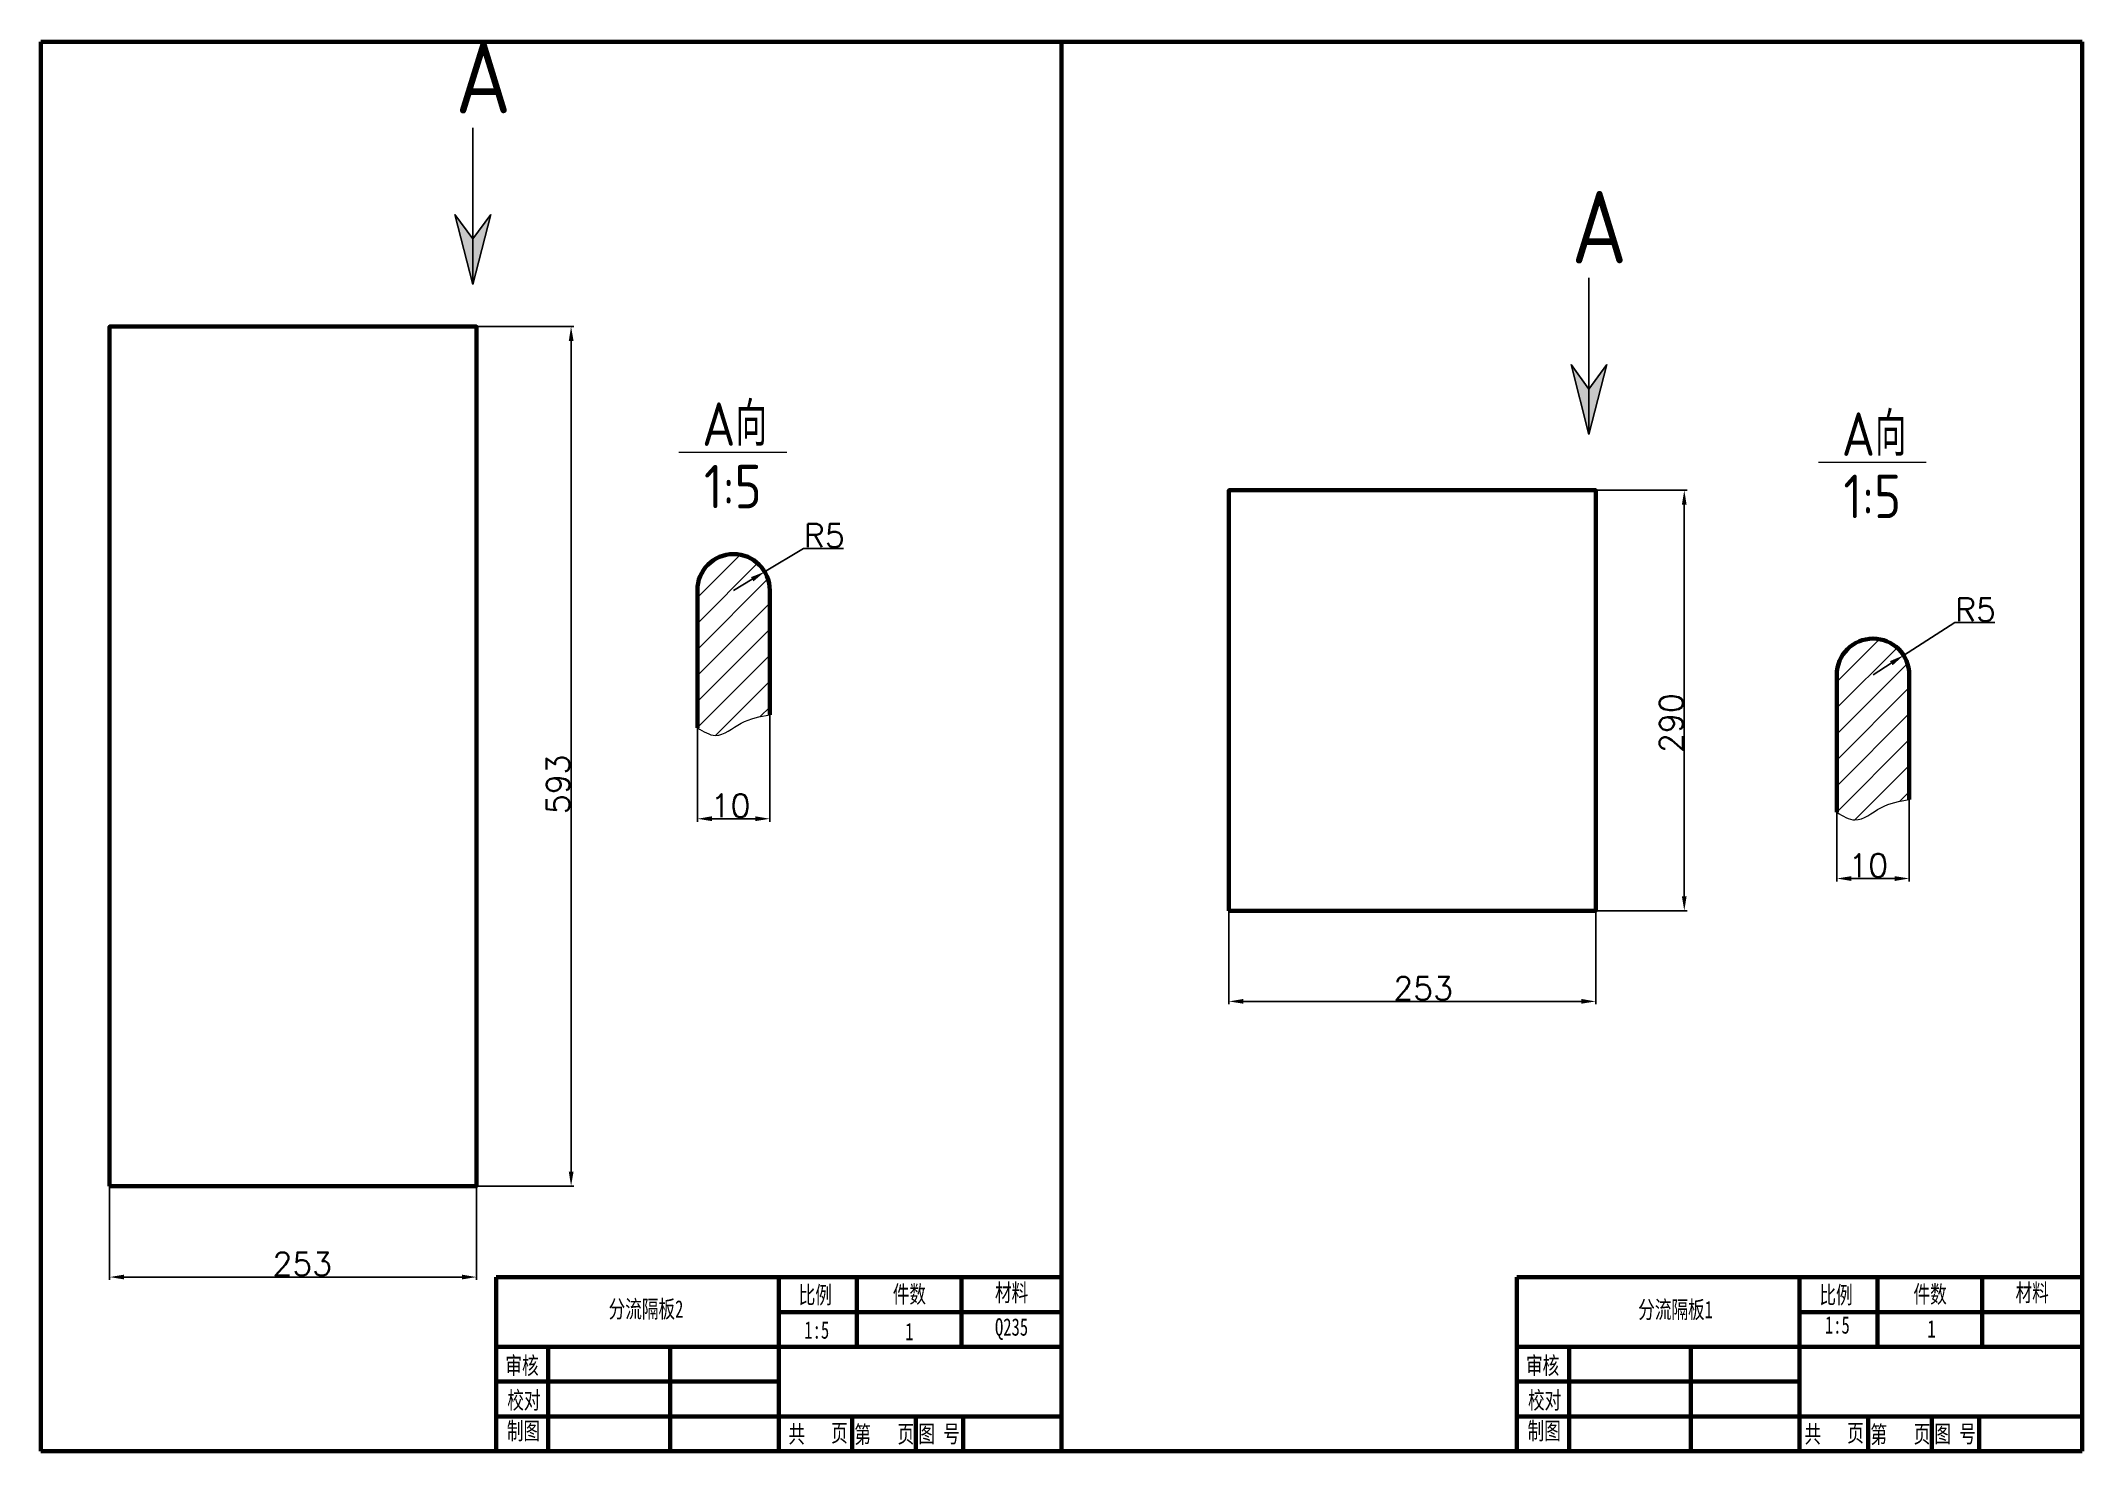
# Paper-space layout '分流隔板' of a CAD drawing. Header units: millimetres. Extents: x 15 to 1423, y 15 to 988.
import ezdxf

# ---------------------------------------------------------------- set-up
doc = ezdxf.new("R2010")
doc.units = ezdxf.units.MM
doc.header["$PDMODE"] = 35
doc.header["$PDSIZE"] = -0.5
for name, color, linetype, lineweight in [('fuzhuxian2', 20, 'Continuous', 25), ('粗实线', 250, 'Continuous', 60), ('细实线０.18', 5, 'Continuous', 18)]:
    doc.layers.add(name, color=color, linetype=linetype, lineweight=lineweight)
doc.styles.get("Standard").update_dxf_attribs({"font": 'txt', "bigfont": 'gbcbig.shx'})
doc.styles.add('国标文字-5', font='gbenor.shx', dxfattribs={"height": 5, "bigfont": 'gbcbig.shx'})
doc.styles.add('汉字', font='SIMFANG.TTF', dxfattribs={"width": 0.7})
doc.dimstyles.new('圆引出', dxfattribs={"dimtxt": 28, "dimasz": 15, "dimexe": 2, "dimexo": 0, "dimgap": 1, "dimtad": 1, "dimtoh": 1, "dimdec": 0, "dimtxsty": 'Standard', "dimcen": 2.5, "dimadec": 0, "dimazin": 0, "dimtfac": 1, "dimtdec": 0, "dimtofl": 0, "dimtmove": 0, "dimatfit": 2, "dimfxl": 1, "dimarcsym": 0})

# ---------------------------------------------------------------- blocks, each defined once
blk = doc.blocks.new('*D96')
at = {"layer": 'Defpoints', "color": 0}
for p in [(315.7, 791.3), (315.7, 198.3), (381, 198.3)]:
    blk.add_point(p, dxfattribs=at)
at = {"layer": '细实线０.18', "color": 0, "lineweight": -2}
for p, q in [((315.7, 791.3), (383, 791.3)), ((381, 781.3), (381, 208.3)), ((315.7, 198.3), (383, 198.3))]:
    blk.add_line(p, q, dxfattribs=at)
at = {"layer": '细实线０.18', "color": 0}
for points in [[(379.4, 781.3), (382.7, 781.3), (381, 791.3)], [(379.4, 208.3), (382.7, 208.3), (381, 198.3)]]:
    blk.add_solid(points, dxfattribs=at)
at = {"layer": '细实线０.18', "color": 0, "insert": (372, 475.5), "char_height": 16, "attachment_point": 5, "rotation": 90}
blk.add_mtext('593', dxfattribs=at)
blk = doc.blocks.new('*D97')
at = {"layer": 'Defpoints', "color": 0}
for p in [(62.7, 198.3), (315.7, 198.3), (315.7, 135.5)]:
    blk.add_point(p, dxfattribs=at)
at = {"layer": '细实线０.18', "color": 0, "lineweight": -2}
for p, q in [((62.7, 198.3), (62.7, 133.5)), ((315.7, 198.3), (315.7, 133.5)), ((72.7, 135.5), (305.7, 135.5))]:
    blk.add_line(p, q, dxfattribs=at)
at = {"layer": '细实线０.18', "color": 0}
for points in [[(72.7, 137.2), (72.7, 133.9), (62.7, 135.5)], [(305.7, 137.2), (305.7, 133.9), (315.7, 135.5)]]:
    blk.add_solid(points, dxfattribs=at)
at = {"layer": '细实线０.18', "color": 0, "insert": (195.6, 144.5), "char_height": 16, "attachment_point": 5}
blk.add_mtext('253', dxfattribs=at)
blk = doc.blocks.new('*D98')
at = {"layer": 'Defpoints', "color": 0}
for p in [(1087.8, 678.3), (1087.8, 388.3), (1148.9, 388.3)]:
    blk.add_point(p, dxfattribs=at)
at = {"layer": '细实线０.18', "color": 0, "lineweight": -2}
for p, q in [((1087.8, 678.3), (1150.9, 678.3)), ((1148.9, 668.3), (1148.9, 398.3)), ((1087.8, 388.3), (1150.9, 388.3))]:
    blk.add_line(p, q, dxfattribs=at)
at = {"layer": '细实线０.18', "color": 0}
for points in [[(1147.2, 668.3), (1150.5, 668.3), (1148.9, 678.3)], [(1147.2, 398.3), (1150.5, 398.3), (1148.9, 388.3)]]:
    blk.add_solid(points, dxfattribs=at)
at = {"layer": '细实线０.18', "color": 0, "insert": (1139.9, 517.7), "char_height": 16, "attachment_point": 5, "rotation": 90}
blk.add_mtext('290', dxfattribs=at)
blk = doc.blocks.new('*D99')
at = {"layer": 'Defpoints', "color": 0}
for p in [(834.8, 388.3), (1087.8, 388.3), (1087.8, 325.7)]:
    blk.add_point(p, dxfattribs=at)
at = {"layer": '细实线０.18', "color": 0, "lineweight": -2}
for p, q in [((834.8, 388.3), (834.8, 323.7)), ((1087.8, 388.3), (1087.8, 323.7)), ((844.8, 325.7), (1077.8, 325.7))]:
    blk.add_line(p, q, dxfattribs=at)
at = {"layer": '细实线０.18', "color": 0}
for points in [[(844.8, 327.4), (844.8, 324.1), (834.8, 325.7)], [(1077.8, 327.4), (1077.8, 324.1), (1087.8, 325.7)]]:
    blk.add_solid(points, dxfattribs=at)
at = {"layer": '细实线０.18', "color": 0, "insert": (968.8, 334.7), "char_height": 16, "attachment_point": 5}
blk.add_mtext('253', dxfattribs=at)
blk = doc.blocks.new('*D100')
at = {"layer": 'Defpoints', "color": 0}
for p in [(514.5, 622.1), (493.1, 609.3)]:
    blk.add_point(p, dxfattribs=at)
at = {"layer": '细实线０.18', "color": 0, "lineweight": -2}
for p, q in [((514.5, 622.1), (541.3, 638.1)), ((541.3, 638.1), (569, 638.1)), ((493.1, 609.3), (505.9, 617))]:
    blk.add_line(p, q, dxfattribs=at)
at = {"layer": '细实线０.18', "color": 0}
blk.add_solid([(505.1, 618.4), (506.8, 615.5), (514.5, 622.1)], dxfattribs=at)
at = {"layer": '细实线０.18', "color": 0, "insert": (555.7, 647.1), "char_height": 16, "attachment_point": 5}
blk.add_mtext('R5', dxfattribs=at)
blk = doc.blocks.new('*D101')
at = {"layer": 'Defpoints', "color": 0}
for p in [(1300.1, 564.4), (1279.1, 551)]:
    blk.add_point(p, dxfattribs=at)
at = {"layer": '细实线０.18', "color": 0, "lineweight": -2}
for p, q in [((1300.1, 564.4), (1335.4, 587)), ((1335.4, 587), (1363.1, 587)), ((1279.1, 551), (1291.7, 559))]:
    blk.add_line(p, q, dxfattribs=at)
at = {"layer": '细实线０.18', "color": 0}
blk.add_solid([(1290.8, 560.5), (1292.6, 557.6), (1300.1, 564.4)], dxfattribs=at)
at = {"layer": '细实线０.18', "color": 0, "insert": (1349.8, 596), "char_height": 16, "attachment_point": 5}
blk.add_mtext('R5', dxfattribs=at)
blk = doc.blocks.new('*D102')
at = {"layer": 'Defpoints', "color": 0}
for p in [(518.1, 523.4), (468.1, 514.5), (518.1, 451.7)]:
    blk.add_point(p, dxfattribs=at)
at = {"layer": '细实线０.18', "color": 0, "lineweight": -2}
for p, q in [((518.1, 523.4), (518.1, 449.7)), ((468.1, 514.5), (468.1, 449.7)), ((478.1, 451.7), (508.1, 451.7))]:
    blk.add_line(p, q, dxfattribs=at)
at = {"layer": '细实线０.18', "color": 0}
for points in [[(478.1, 453.4), (478.1, 450.1), (468.1, 451.7)], [(508.1, 453.4), (508.1, 450.1), (518.1, 451.7)]]:
    blk.add_solid(points, dxfattribs=at)
at = {"layer": '细实线０.18', "color": 0, "insert": (491, 460.7), "char_height": 16, "attachment_point": 5}
blk.add_mtext('10', dxfattribs=at)
blk = doc.blocks.new('*D103')
at = {"layer": 'Defpoints', "color": 0}
for p in [(1304.1, 465.1), (1254.1, 456.2), (1304.1, 410.5)]:
    blk.add_point(p, dxfattribs=at)
at = {"layer": '细实线０.18', "color": 0, "lineweight": -2}
for p, q in [((1304.1, 465.1), (1304.1, 408.5)), ((1254.1, 456.2), (1254.1, 408.5)), ((1264.1, 410.5), (1294.1, 410.5))]:
    blk.add_line(p, q, dxfattribs=at)
at = {"layer": '细实线０.18', "color": 0}
for points in [[(1264.1, 412.1), (1264.1, 408.8), (1254.1, 410.5)], [(1294.1, 412.1), (1294.1, 408.8), (1304.1, 410.5)]]:
    blk.add_solid(points, dxfattribs=at)
at = {"layer": '细实线０.18', "color": 0, "insert": (1275.8, 419.5), "char_height": 16, "attachment_point": 5}
blk.add_mtext('10', dxfattribs=at)

psp = doc.layouts.new('分流隔板')

# ---------------------------------------------------------------- hatches: boundary and pattern name
at = {"layer": 'fuzhuxian2'}
h = psp.add_hatch(color=256, dxfattribs=at)
h.paths.add_polyline_path([(313.3, 851.7), (300.9, 868.6), (313.3, 820.4)])
h.paths.add_polyline_path([(325.6, 868.6), (313.3, 851.7), (313.3, 820.4)])
h = psp.add_hatch(color=256, dxfattribs=at)
h.paths.add_polyline_path([(1083.1, 748.1), (1070.8, 765), (1083.1, 716.9)])
h.paths.add_polyline_path([(1095.5, 765), (1083.1, 748.1), (1083.1, 716.9)])
at = {"layer": '细实线０.18'}
h = psp.add_hatch(dxfattribs=at)
h.set_pattern_fill('ANSI31', color=256, scale=4, style=0)
h.set_pattern_definition([(45, (-62.78, 37.635), (-8.98026, 8.98026), [])])
edge = h.paths.add_edge_path()
edge.add_arc((493.1, 609.3), 25, 0, 180)
edge.add_line((468.1, 609.3), (468.1, 514.5))
edge.add_spline(control_points=[(468.1, 514.5), (472.3, 511.9), (482.5, 505.4), (498.3, 519.9), (511.4, 522.2), (518.1, 523.4)], knot_values=[0, 0, 0, 0, 13.595316, 33.277391, 53.824697, 53.824697, 53.824697, 53.824697], degree=3, periodic=0)
edge.add_line((518.1, 523.4), (518.1, 609.3))
h = psp.add_hatch(dxfattribs=at)
h.set_pattern_fill('ANSI31', color=256, scale=4, style=0)
h.set_pattern_definition([(45, (723.242, -20.671), (-8.98026, 8.98026), [])])
edge = h.paths.add_edge_path()
edge.add_arc((1279.1, 551), 25, 0, 180)
edge.add_line((1254.1, 551), (1254.1, 456.2))
edge.add_spline(control_points=[(1254.1, 456.2), (1258.3, 453.6), (1268.5, 447.1), (1284.3, 461.5), (1297.4, 463.9), (1304.1, 465.1)], knot_values=[0, 0, 0, 0, 13.595316, 33.277391, 53.824697, 53.824697, 53.824697, 53.824697], degree=3, periodic=0)
edge.add_line((1304.1, 465.1), (1304.1, 551))

# ---------------------------------------------------------------- linework, layer by layer
at = {"layer": 'fuzhuxian2'}
for p, q in [((313.3, 928.4), (313.3, 820.4)), ((313.3, 820.4), (300.9, 868.6)), ((300.9, 868.6), (313.3, 851.7)), ((313.3, 820.4), (325.6, 868.6)), ((325.6, 868.6), (313.3, 851.7)), ((1083.1, 824.9), (1083.1, 716.9)), ((1083.1, 716.9), (1070.8, 765)), ((1070.8, 765), (1083.1, 748.1)), ((1083.1, 716.9), (1095.5, 765)), ((1095.5, 765), (1083.1, 748.1))]:
    psp.add_line(p, q, dxfattribs=at)
at = {"layer": '粗实线'}
for p, q in [((1423.4, 987.7), (15.2, 987.7)), ((15.2, 987.7), (15.2, 15.4)), ((719.3, 987.7), (719.3, 15.4)), ((1423.4, 15.4), (1423.4, 987.7)), ((468.1, 609.3), (468.1, 514.5)), ((518.1, 609.3), (518.1, 523.4)), ((1254.1, 551), (1254.1, 456.2)), ((1304.1, 551), (1304.1, 465.1)), ((329.3, 135.4), (719.3, 135.4)), ((329.3, 135.4), (329.3, 15.4)), ((524.3, 135.4), (524.3, 15.4)), ((578.2, 135.4), (578.2, 87.4)), ((650.3, 135.4), (650.3, 87.4)), ((719.3, 135.4), (719.3, 15.4)), ((1033.4, 135.4), (1423.4, 135.4)), ((1033.4, 135.4), (1033.4, 15.4)), ((1228.4, 135.4), (1228.4, 15.4)), ((1282.2, 135.4), (1282.2, 87.4)), ((1354.4, 135.4), (1354.4, 87.4)), ((1423.4, 135.4), (1423.4, 15.4)), ((524.3, 111.4), (719.3, 111.4)), ((1228.4, 111.4), (1423.4, 111.4)), ((329.3, 87.4), (719.3, 87.4)), ((365.3, 87.4), (365.3, 15.4)), ((449.3, 87.4), (449.3, 15.4)), ((1033.4, 87.4), (1423.4, 87.4)), ((1069.4, 87.4), (1069.4, 15.4)), ((1153.4, 87.4), (1153.4, 15.4)), ((329.3, 63.4), (524.3, 63.4)), ((1033.4, 63.4), (1228.4, 63.4)), ((329.3, 39.4), (719.3, 39.4)), ((574.8, 39.4), (574.8, 15.4)), ((618.7, 39.4), (618.7, 15.4)), ((651.5, 39.4), (651.5, 15.4)), ((1033.4, 39.4), (1423.4, 39.4)), ((1275.8, 39.4), (1275.8, 15.4)), ((1319.6, 39.4), (1319.6, 15.4)), ((1352.4, 39.4), (1352.4, 15.4)), ((15.2, 15.4), (1423.4, 15.4)), ((329.3, 15.4), (719.3, 15.4)), ((1033.4, 15.4), (1423.4, 15.4))]:
    psp.add_line(p, q, dxfattribs=at)
for points in [[(62.7, 198.3), (315.7, 198.3), (315.7, 791.3), (62.7, 791.3)], [(834.8, 388.3), (1087.8, 388.3), (1087.8, 678.3), (834.8, 678.3)]]:
    psp.add_lwpolyline(points, close=True, dxfattribs=at)
for centre in [(493.1, 609.3), (1279.1, 551)]:
    psp.add_arc(centre, 25, 0, 180, dxfattribs=at)
at = {"layer": '细实线０.18'}
for p, q in [((455.4, 704.6), (529.8, 704.6)), ((1241.5, 697.7), (1315.8, 697.7))]:
    psp.add_line(p, q, dxfattribs=at)
for points in [[(468.1, 514.5), (480.6, 509.2), (498.3, 517.6), (518.1, 523.4)], [(1254.1, 456.2), (1266.6, 450.9), (1284.4, 459.3), (1304.1, 465.1)]]:
    psp.add_spline(points, degree=3, dxfattribs=at)

# ---------------------------------------------------------------- texts
at = {"layer": 'fuzhuxian2', "char_height": 50, "width": 62.209, "attachment_point": 1, "style": '国标文字-5'}
for insert in [(301.3, 988.4), (1071.1, 884.9)]:
    psp.add_mtext('A', dxfattribs=dict(at, insert=insert))
at = {"layer": '细实线０.18', "style": '汉字', "width": 0.7}
for s, p in [('比例', (538, 117.2)), ('件数', (602.9, 117.7)), ('材料', (673.4, 118.8)), ('比例', (1242.1, 117.2)), ('件数', (1307, 117.7)), ('材料', (1377.4, 118.8)), ('分流隔板2', (406.9, 107.5)), ('分流隔板1', (1117.1, 107.1)), ('1:5', (541.9, 93)), ('1', (611.5, 91.9)), ('Q235', (673.4, 95.1)), ('1:5', (1245.9, 96.5)), ('1', (1316.6, 93.8)), ('审核', (335.7, 68.5)), ('审核', (1039.7, 68.5)), ('校对', (337, 44.6)), ('校对', (1041.1, 44.6)), ('制图', (336.7, 23.4)), ('共', (530.9, 21.2)), ('页', (560.4, 21.9)), ('第', (576.4, 20.9)), ('页', (606.2, 21.2)), ('图 号', (620.5, 21.4)), ('制图', (1040.8, 23.4)), ('共', (1231.8, 21.2)), ('页', (1261.3, 21.9)), ('第', (1277.3, 20.9)), ('页', (1307.1, 21.2)), ('图 号', (1321.4, 21.4))]:
    psp.add_text(s, height=12, dxfattribs=at).set_placement(p)
at = {"layer": '细实线０.18', "char_height": 30, "width": 136.45, "attachment_point": 1, "style": '国标文字-5'}
for s, insert in [('A向', (471.4, 739)), ('A向', (1257.5, 732.1)), ('1:5', (472.7, 695.9)), ('1:5', (1258.7, 689.1))]:
    psp.add_mtext(s, dxfattribs=dict(at, insert=insert))

# ---------------------------------------------------------------- dimensions: what is measured, and where the dimension line sits
at = {"layer": '细实线０.18'}
for base, p1, p2, picture, middle in [((381, 198.3), (315.7, 791.3), (315.7, 198.3), '*D96', (381, 475.5)), ((1148.9, 388.3), (1087.8, 678.3), (1087.8, 388.3), '*D98', (1148.9, 517.7))]:
    dim = psp.add_linear_dim(base=base, p1=p1, p2=p2, angle=90, dimstyle='圆引出', override={"dimtxt": 16, "dimasz": 10}, dxfattribs=at)
    dim.commit()
    dim.dimension.update_dxf_attribs({"geometry": picture, "text_midpoint": middle, "dimtype": 160})
for center, mpoint, picture, middle in [((493.1, 609.3), (514.5, 622.1), '*D100', (555.7, 638.1)), ((1279.1, 551), (1300.1, 564.4), '*D101', (1349.8, 587))]:
    dim = psp.add_radius_dim(center=center, mpoint=mpoint, text='R5', dimstyle='圆引出', override={"dimtxt": 16, "dimasz": 10}, dxfattribs=at)
    dim.commit()
    dim.dimension.update_dxf_attribs({"geometry": picture, "text_midpoint": middle, "dimtype": 164})
for base, p1, p2, picture, middle in [((518.1, 451.7), (468.1, 514.5), (518.1, 523.4), '*D102', (491, 451.7)), ((1304.1, 410.5), (1254.1, 456.2), (1304.1, 465.1), '*D103', (1275.8, 410.5))]:
    dim = psp.add_linear_dim(base=base, p1=p1, p2=p2, text='10', dimstyle='圆引出', override={"dimtxt": 16, "dimasz": 10}, dxfattribs=at)
    dim.commit()
    dim.dimension.update_dxf_attribs({"geometry": picture, "text_midpoint": middle, "dimtype": 160})
for base, p1, p2, picture, middle in [((1087.8, 325.7), (834.8, 388.3), (1087.8, 388.3), '*D99', (968.8, 325.7)), ((315.7, 135.5), (62.7, 198.3), (315.7, 198.3), '*D97', (195.6, 135.5))]:
    dim = psp.add_linear_dim(base=base, p1=p1, p2=p2, dimstyle='圆引出', override={"dimtxt": 16, "dimasz": 10}, dxfattribs=at)
    dim.commit()
    dim.dimension.update_dxf_attribs({"geometry": picture, "text_midpoint": middle, "dimtype": 160})

doc.saveas('drawing.dxf')
